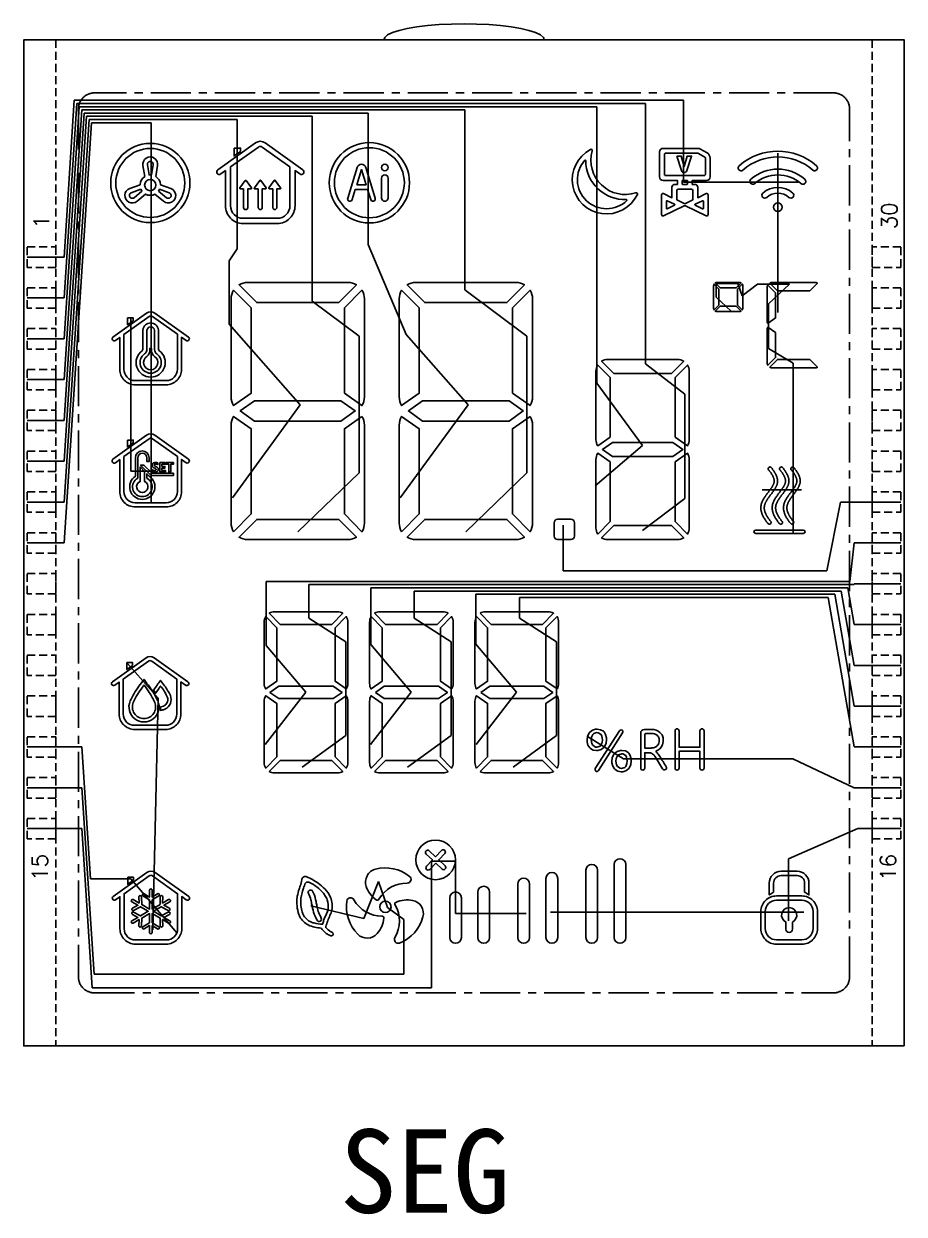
# Model space of a CAD drawing. Header units: millimetres. Extents: x 971 to 1590, y 274 to 419.
# Drawn here: x 1445 to 1499.8, y 300.6 to 374.7 of the extents above; entities that cross this region are included whole.
import ezdxf
from ezdxf.enums import TextEntityAlignment as Align

# ---------------------------------------------------------------- set-up
doc = ezdxf.new("R2010")
doc.units = ezdxf.units.MM
doc.header["$LTSCALE"] = 2
for name, pattern in [('CENTER', [2, 1.25, -0.25, 0.25, -0.25]), ('DASHED2', [0.375, 0.25, -0.125]), ('HIDDEN', [0.375, 0.25, -0.125])]:
    doc.linetypes.add(name, pattern=pattern)
doc.layers.add('dwg', color=7, linetype='Continuous')
doc.layers.add('seg', color=3, linetype='Continuous')
doc.styles.add('ROMANS', font='romans.shx')

# ---------------------------------------------------------------- blocks, each defined once
blk = doc.blocks.new('SPC')
at = {"layer": 'dwg'}
for points in [[(15.023, 56.191, 0.320007), (14.417, 56.191), (12.071, 54.518, 1), (12.257, 54.258), (12.549, 54.466), (12.549, 52.276, 0.414214), (13.648, 51.177), (15.785, 51.177, 0.414214), (16.884, 52.276), (16.884, 54.471), (17.183, 54.258, 1), (17.369, 54.518)], [(14.836, 55.931, 0.320007), (14.604, 55.931), (12.869, 54.694), (12.869, 52.274, 0.414214), (13.645, 51.497), (15.787, 51.497, 0.414214), (16.564, 52.274), (16.564, 54.699)], [(35.377, 55.692, 0.66148), (35.265, 55.782, 1.37923), (38.189, 52.978, 0.66148), (38.095, 53.086, -0.601431)], [(42.721, 54.081, -0.414214), (42.493, 53.853), (41.612, 53.853), (41.612, 53.605), (41.786, 53.605, -0.414214), (41.948, 53.443), (41.948, 52.781), (42.481, 53.035, -0.551425), (42.597, 52.962), (42.597, 51.725, -0.551425), (42.481, 51.652), (41.18, 52.272, 0.22622), (41.112, 52.272), (39.811, 51.652, -0.551425), (39.695, 51.725), (39.695, 52.962, -0.551425), (39.811, 53.035), (40.344, 52.781), (40.344, 53.443, -0.414214), (40.506, 53.605), (40.68, 53.605), (40.68, 53.853), (39.799, 53.853, -0.414214), (39.571, 54.081), (39.571, 55.621, -0.414214), (39.799, 55.849), (42.004, 55.849, -0.131652), (42.085, 55.827), (42.531, 55.57, -0.267949), (42.721, 55.242)], [(44.764, 54.502, -0.37367), (49.105, 54.502, 1), (49.339, 54.772, 0.37367), (44.529, 54.772, 1)], [(7.235, 53.59), (6.59, 53.351, 1.184739), (7.046, 52.561), (7.576, 53.001, 0.246194), (8.166, 53.001), (8.696, 52.561, 1.184739), (9.152, 53.351), (8.507, 53.59, 0.246194), (8.211, 54.101), (8.327, 54.78, 1.184739), (7.415, 54.78), (7.531, 54.101, 0.246194)], [(7.938, 54.197, 0.053113), (7.803, 54.197), (7.696, 54.828, -1.184739), (8.046, 54.828)], [(21.591, 52.663, 1), (21.874, 52.749), (21.285, 54.669, 0.739234), (20.75, 54.669), (20.161, 52.749, 1), (20.443, 52.663), (20.635, 53.287), (21.4, 53.287)], [(37.537, 52.609, 0.684716), (37.515, 52.66, -0.422969), (34.976, 55.095, 0.684716), (34.924, 55.115, 0.969973)], [(42.382, 55.311), (41.986, 55.539, 0.131652), (41.946, 55.55), (39.95, 55.55, 0.414214), (39.87, 55.47), (39.87, 54.232, 0.414214), (39.95, 54.152), (42.342, 54.152, 0.414214), (42.422, 54.232), (42.422, 55.242, 0.267949)], [(40.641, 55.369), (40.937, 54.468, 0.72864), (41.28, 54.471), (41.562, 55.369), (41.3, 55.369), (41.099, 54.711), (40.914, 55.369)], [(22.27, 52.761, 1), (22.679, 52.761), (22.679, 53.999, 1), (22.27, 53.999)], [(45.494, 53.662, -0.37367), (48.375, 53.662, 1), (48.609, 53.932, 0.37367), (45.26, 53.932, 1)], [(13.685, 53.329), (13.685, 52.166, 1), (13.94, 52.166), (13.94, 53.329), (14.144, 53.329, 0.614437), (14.176, 53.392), (13.844, 53.844, 0.506535), (13.78, 53.844), (13.449, 53.392, 0.614437), (13.481, 53.329)], [(14.589, 53.334), (14.589, 52.171, 1), (14.843, 52.171), (14.843, 53.334), (15.047, 53.334, 0.614437), (15.079, 53.397), (14.748, 53.849, 0.506535), (14.684, 53.849), (14.352, 53.397, 0.614437), (14.384, 53.334)], [(15.495, 53.334), (15.495, 52.171, 1), (15.75, 52.171), (15.75, 53.334), (15.954, 53.334, 0.614437), (15.986, 53.397), (15.655, 53.849, 0.506535), (15.59, 53.849), (15.259, 53.397, 0.614437), (15.291, 53.334)], [(40.979, 53.823), (40.979, 53.635, 0.414214), (41.009, 53.605), (41.283, 53.605, 0.414214), (41.313, 53.635), (41.313, 53.823, 0.414214), (41.283, 53.853), (41.009, 53.853, 0.414214)], [(47.628, 52.802, 1), (47.862, 53.072, 0.37367), (46.006, 53.072, 1), (46.241, 52.802, -0.37367)], [(7.289, 53.306), (6.689, 53.084, 1.184739), (6.864, 52.781), (7.357, 53.189, -0.053113)], [(8.385, 53.189, 0.053113), (8.452, 53.306), (9.053, 53.084, -1.184739), (8.878, 52.781)], [(40.037, 52.595, 0.551639), (39.994, 52.568), (39.994, 52.118, 0.551425), (40.037, 52.091), (40.509, 52.316, 0.630799), (40.509, 52.37)], [(41.648, 53.226, 0.414214), (41.569, 53.305), (40.723, 53.305, 0.414214), (40.644, 53.226), (40.644, 52.688, 0.289137), (40.689, 52.616), (41.112, 52.415, 0.22622), (41.18, 52.415), (41.603, 52.616, 0.289137), (41.648, 52.688)], [(42.255, 52.595, -0.551943), (42.298, 52.568), (42.298, 52.118, -0.551425), (42.255, 52.091), (41.784, 52.315, -0.630473), (41.784, 52.369)], [(20.175, 47.509), (13.932, 47.509, 0.136063), (13.403, 47.362), (14.5, 46.258), (19.607, 46.258), (20.704, 47.362, 0.136063)], [(30.636, 47.509), (24.393, 47.509, 0.136063), (23.864, 47.362), (24.961, 46.258), (30.068, 46.258), (31.165, 47.362, 0.136063)], [(43.347, 47.172), (43.043, 47.477, -0.136063), (43.159, 47.509), (44.529, 47.509, -0.136063), (44.645, 47.476), (44.342, 47.172)], [(46.618, 47.508, 0.136063), (46.437, 47.457), (46.913, 46.978), (48.924, 46.978), (49.4, 47.457, 0.136063), (49.218, 47.508)], [(12.905, 40.381, 0.139094), (13.058, 39.842), (14.155, 40.614), (14.155, 45.917), (13.058, 47.021, 0.139094), (12.905, 46.481)], [(19.952, 40.614), (21.049, 39.842, 0.139094), (21.202, 40.381), (21.202, 46.481, 0.139094), (21.049, 47.021), (19.952, 45.917)], [(23.366, 40.381, 0.139094), (23.519, 39.842), (24.616, 40.614), (24.616, 45.917), (23.519, 47.021, 0.139094), (23.366, 46.481)], [(30.413, 40.614), (31.51, 39.842, 0.139094), (31.663, 40.381), (31.663, 46.481, 0.139094), (31.51, 47.021), (30.413, 45.917)], [(42.934, 45.914, 0.139094), (42.968, 45.796), (43.271, 46.101), (43.271, 47.097), (42.968, 47.402, 0.139094), (42.934, 47.284)], [(44.417, 46.101), (44.721, 45.796, 0.139094), (44.754, 45.914), (44.754, 47.284, 0.139094), (44.721, 47.402), (44.417, 47.097)], [(46.318, 47.34, 0.139094), (46.265, 47.155), (46.265, 45.146, 0.139094), (46.318, 44.96), (46.795, 45.296), (46.795, 46.86)], [(43.347, 46.026), (43.043, 45.721, 0.136063), (43.159, 45.689), (44.529, 45.69, 0.136063), (44.645, 45.722), (44.342, 46.026)], [(8.156, 45.6, 0.320007), (7.645, 45.6), (5.55, 44.106, 1), (5.7, 43.896), (5.974, 44.091), (5.974, 42.101, 0.414214), (6.934, 41.141), (8.861, 41.141, 0.414214), (9.821, 42.101), (9.821, 44.096), (10.101, 43.896, 1), (10.251, 44.106)], [(7.796, 45.39), (6.232, 44.275), (6.232, 42.099, 0.414214), (6.932, 41.399), (8.862, 41.399, 0.414214), (9.562, 42.099), (9.562, 44.28), (8.005, 45.39, 0.320007)], [(8.379, 44.547, 0.920896), (7.415, 44.547), (7.415, 43.347, -0.178159), (7.365, 43.255, 3.083722), (8.43, 43.255, -0.178159), (8.379, 43.347)], [(8.131, 44.535, 0.888352), (7.664, 44.535), (7.664, 43.332, -0.202499), (7.517, 43.059, 3.143835), (8.278, 43.059, -0.202499), (8.131, 43.332)], [(46.795, 44.396), (46.318, 44.731, 0.139094), (46.265, 44.546), (46.265, 42.537, 0.139094), (46.318, 42.352), (46.795, 42.831)], [(7.953, 43.406), (7.954, 43.231, 0.204472), (8.127, 42.905, -3.624789), (7.668, 42.905, 0.204472), (7.841, 43.231), (7.842, 43.406)], [(36.49, 41.594), (36.49, 37.882), (35.722, 37.342, -0.139094), (35.615, 37.719), (35.615, 41.989, -0.139094), (35.722, 42.367)], [(36.334, 42.708, 0.136063), (35.964, 42.606), (36.731, 41.833), (40.306, 41.833), (41.074, 42.606, 0.136063), (40.704, 42.708)], [(41.423, 41.989, 0.139094), (41.316, 42.367), (40.548, 41.594), (40.548, 37.882), (41.316, 37.342, 0.139094), (41.423, 37.719)], [(46.618, 42.184, -0.136063), (46.437, 42.234), (46.913, 42.713), (48.924, 42.713), (49.4, 42.234, -0.136063), (49.218, 42.184)], [(13.058, 31.996), (14.155, 33.1), (14.155, 38.403), (13.058, 39.174, 0.139094), (12.905, 38.635), (12.905, 32.535, 0.139094)], [(21.049, 39.174), (19.952, 38.403), (19.952, 33.1), (21.049, 31.996, 0.139094), (21.202, 32.535), (21.202, 38.635, 0.139094)], [(23.519, 31.996), (24.616, 33.1), (24.616, 38.403), (23.519, 39.174, 0.139094), (23.366, 38.635), (23.366, 32.535, 0.139094)], [(31.51, 39.174), (30.413, 38.403), (30.413, 33.1), (31.51, 31.996, 0.139094), (31.663, 32.535), (31.663, 38.635, 0.139094)], [(8.157, 37.995, 0.320007), (7.646, 37.995), (5.551, 36.501, 1), (5.701, 36.291), (5.975, 36.486), (5.975, 34.496, 0.414214), (6.935, 33.536), (8.862, 33.536, 0.414214), (9.822, 34.496), (9.822, 36.491), (10.102, 36.291, 1), (10.252, 36.501)], [(7.797, 37.785), (6.233, 36.67), (6.233, 34.494, 0.414214), (6.933, 33.794), (8.864, 33.794, 0.414214), (9.564, 34.494), (9.564, 36.675), (8.006, 37.785, 0.320007)], [(7.091, 35.33, 4.041745), (7.66, 35.33), (7.66, 35.602), (7.803, 35.462), (7.803, 35.449, -3.380622), (6.948, 35.449), (6.948, 36.592, -1), (7.803, 36.592), (7.803, 36.364), (7.66, 36.364), (7.66, 36.592, 1), (7.091, 36.592)], [(35.722, 31.849), (36.49, 32.622), (36.49, 36.334), (35.722, 36.874, 0.139094), (35.615, 36.497), (35.615, 32.227, 0.139094)], [(41.423, 36.497), (41.423, 32.227, -0.139094), (41.316, 31.849), (40.548, 32.622), (40.548, 36.334), (41.316, 36.874, -0.139094)], [(7.233, 36.023), (7.233, 35.116, 4.791288), (7.518, 35.116), (7.518, 35.743)], [(46.917, 35.118), (46.915, 35.088), (46.911, 35.057), (46.906, 35.027), (46.899, 34.997), (46.892, 34.967), (46.883, 34.937), (46.873, 34.908), (46.862, 34.88), (46.85, 34.851), (46.837, 34.823), (46.824, 34.796), (46.81, 34.768), (46.795, 34.741), (46.78, 34.714), (46.764, 34.688), (46.748, 34.662), (46.732, 34.636), (46.715, 34.61), (46.698, 34.584), (46.681, 34.559), (46.663, 34.534), (46.646, 34.508), (46.628, 34.483), (46.609, 34.459), (46.591, 34.434), (46.573, 34.409), (46.555, 34.384), (46.536, 34.36), (46.518, 34.335), (46.499, 34.311), (46.48, 34.286), (46.462, 34.262), (46.444, 34.237), (46.425, 34.212), (46.407, 34.188), (46.389, 34.163), (46.371, 34.138), (46.353, 34.113), (46.335, 34.088), (46.318, 34.062), (46.3, 34.037), (46.284, 34.011), (46.267, 33.985), (46.251, 33.959), (46.235, 33.933), (46.219, 33.906), (46.205, 33.879), (46.19, 33.852), (46.176, 33.825), (46.163, 33.797), (46.151, 33.768), (46.14, 33.74), (46.129, 33.711), (46.12, 33.682), (46.111, 33.652), (46.104, 33.622), (46.098, 33.592), (46.094, 33.562), (46.091, 33.531), (46.089, 33.5), (46.089, 33.47), (46.09, 33.439), (46.093, 33.408), (46.096, 33.378), (46.101, 33.347), (46.107, 33.317), (46.115, 33.287), (46.123, 33.258), (46.132, 33.228), (46.142, 33.199), (46.153, 33.17), (46.165, 33.142), (46.177, 33.114), (46.19, 33.086), (46.204, 33.059), (46.218, 33.031), (46.233, 33.004), (46.249, 32.978), (46.264, 32.951), (46.281, 32.925), (46.297, 32.899), (46.314, 32.874), (46.332, 32.848), (46.35, 32.823), (46.368, 32.798), (46.386, 32.774), (46.404, 32.749), (46.423, 32.725), (46.442, 32.7), (46.461, 32.676), (46.481, 32.653), (46.49, 32.641, -1), (46.326, 32.505), (46.316, 32.517), (46.295, 32.543), (46.275, 32.568), (46.255, 32.594), (46.235, 32.62), (46.215, 32.646), (46.195, 32.673), (46.176, 32.699), (46.157, 32.727), (46.138, 32.754), (46.119, 32.783), (46.101, 32.811), (46.083, 32.84), (46.065, 32.87), (46.048, 32.9), (46.031, 32.93), (46.014, 32.961), (45.998, 32.993), (45.983, 33.025), (45.969, 33.058), (45.955, 33.092), (45.942, 33.126), (45.93, 33.161), (45.918, 33.197), (45.908, 33.234), (45.899, 33.271), (45.891, 33.309), (45.885, 33.347), (45.88, 33.387), (45.877, 33.426), (45.876, 33.466), (45.876, 33.507), (45.878, 33.547), (45.882, 33.587), (45.888, 33.628), (45.895, 33.667), (45.905, 33.706), (45.915, 33.744), (45.927, 33.781), (45.94, 33.816), (45.954, 33.851), (45.969, 33.885), (45.984, 33.917), (46, 33.949), (46.017, 33.981), (46.034, 34.011), (46.051, 34.041), (46.069, 34.07), (46.087, 34.099), (46.105, 34.127), (46.123, 34.155), (46.141, 34.183), (46.16, 34.209), (46.179, 34.236), (46.197, 34.262), (46.216, 34.288), (46.235, 34.314), (46.254, 34.339), (46.273, 34.365), (46.291, 34.39), (46.31, 34.415), (46.329, 34.439), (46.347, 34.464), (46.366, 34.488), (46.384, 34.512), (46.402, 34.536), (46.42, 34.561), (46.437, 34.585), (46.455, 34.608), (46.472, 34.632), (46.489, 34.656), (46.505, 34.68), (46.521, 34.703), (46.537, 34.727), (46.552, 34.751), (46.567, 34.774), (46.582, 34.798), (46.595, 34.821), (46.609, 34.844), (46.621, 34.867), (46.633, 34.891), (46.644, 34.914), (46.654, 34.936), (46.664, 34.959), (46.672, 34.981), (46.68, 35.003), (46.686, 35.025), (46.692, 35.046), (46.696, 35.067), (46.7, 35.087), (46.702, 35.108), (46.704, 35.129), (46.704, 35.15), (46.704, 35.171), (46.703, 35.193), (46.7, 35.215), (46.697, 35.237), (46.693, 35.259), (46.688, 35.282), (46.682, 35.304), (46.675, 35.327), (46.668, 35.35), (46.659, 35.373), (46.65, 35.396), (46.64, 35.42), (46.629, 35.443), (46.618, 35.466), (46.606, 35.489), (46.593, 35.513), (46.58, 35.536), (46.566, 35.559), (46.552, 35.583), (46.537, 35.606), (46.522, 35.629), (46.507, 35.652), (46.491, 35.675), (46.474, 35.698), (46.458, 35.721), (46.44, 35.744), (46.423, 35.767), (46.405, 35.789), (46.387, 35.812), (46.369, 35.835), (46.357, 35.85, -1), (46.522, 35.985), (46.535, 35.969), (46.554, 35.945), (46.573, 35.921), (46.592, 35.897), (46.611, 35.872), (46.629, 35.848), (46.647, 35.823), (46.665, 35.798), (46.683, 35.773), (46.7, 35.747), (46.717, 35.721), (46.733, 35.695), (46.749, 35.669), (46.765, 35.643), (46.78, 35.616), (46.795, 35.589), (46.809, 35.562), (46.822, 35.534), (46.835, 35.506), (46.847, 35.478), (46.858, 35.449), (46.869, 35.42), (46.879, 35.391), (46.887, 35.362), (46.895, 35.332), (46.902, 35.302), (46.908, 35.272), (46.912, 35.241), (46.915, 35.21), (46.917, 35.18), (46.918, 35.149)], [(47.39, 35.773), (47.372, 35.798), (47.354, 35.823), (47.336, 35.848), (47.318, 35.872), (47.299, 35.897), (47.28, 35.921), (47.261, 35.945), (47.242, 35.969), (47.229, 35.985, 1), (47.064, 35.85), (47.076, 35.835), (47.095, 35.812), (47.113, 35.789), (47.13, 35.767), (47.148, 35.744), (47.165, 35.721), (47.181, 35.698), (47.198, 35.675), (47.214, 35.652), (47.229, 35.629), (47.245, 35.606), (47.259, 35.583), (47.274, 35.559), (47.287, 35.536), (47.301, 35.513), (47.313, 35.489), (47.325, 35.466), (47.337, 35.443), (47.347, 35.42), (47.357, 35.396), (47.366, 35.373), (47.375, 35.35), (47.382, 35.327), (47.389, 35.304), (47.395, 35.282), (47.4, 35.259), (47.404, 35.237), (47.407, 35.215), (47.41, 35.193), (47.411, 35.171), (47.411, 35.15), (47.411, 35.129), (47.409, 35.108), (47.407, 35.087), (47.403, 35.067), (47.399, 35.046), (47.393, 35.025), (47.387, 35.003), (47.379, 34.981), (47.371, 34.959), (47.361, 34.936), (47.351, 34.914), (47.34, 34.891), (47.328, 34.867), (47.316, 34.844), (47.303, 34.821), (47.289, 34.798), (47.274, 34.774), (47.26, 34.751), (47.244, 34.727), (47.229, 34.703), (47.212, 34.68), (47.196, 34.656), (47.179, 34.632), (47.162, 34.608), (47.145, 34.585), (47.127, 34.561), (47.109, 34.536), (47.091, 34.512), (47.073, 34.488), (47.054, 34.464), (47.036, 34.439), (47.017, 34.415), (46.999, 34.39), (46.98, 34.365), (46.961, 34.339), (46.942, 34.314), (46.923, 34.288), (46.905, 34.262), (46.886, 34.236), (46.867, 34.209), (46.849, 34.183), (46.83, 34.155), (46.812, 34.127), (46.794, 34.099), (46.776, 34.07), (46.758, 34.041), (46.741, 34.011), (46.724, 33.981), (46.708, 33.949), (46.692, 33.917), (46.676, 33.885), (46.662, 33.851), (46.648, 33.816), (46.635, 33.781), (46.623, 33.744), (46.612, 33.706), (46.603, 33.667), (46.595, 33.628), (46.589, 33.587), (46.585, 33.547), (46.583, 33.507), (46.583, 33.466), (46.584, 33.426), (46.588, 33.387), (46.592, 33.347), (46.599, 33.309), (46.606, 33.271), (46.615, 33.234), (46.625, 33.197), (46.637, 33.161), (46.649, 33.126), (46.662, 33.092), (46.676, 33.058), (46.69, 33.025), (46.706, 32.993), (46.722, 32.961), (46.738, 32.93), (46.755, 32.9), (46.772, 32.87), (46.79, 32.84), (46.808, 32.811), (46.826, 32.783), (46.845, 32.754), (46.864, 32.727), (46.883, 32.699), (46.902, 32.673), (46.922, 32.646), (46.942, 32.62), (46.962, 32.594), (46.982, 32.568), (47.002, 32.543), (47.023, 32.517), (47.033, 32.505, 1), (47.197, 32.641), (47.188, 32.653), (47.169, 32.676), (47.149, 32.7), (47.13, 32.725), (47.112, 32.749), (47.093, 32.774), (47.075, 32.798), (47.057, 32.823), (47.039, 32.848), (47.022, 32.874), (47.005, 32.899), (46.988, 32.925), (46.972, 32.951), (46.956, 32.978), (46.94, 33.004), (46.926, 33.031), (46.911, 33.059), (46.898, 33.086), (46.884, 33.114), (46.872, 33.142), (46.86, 33.17), (46.849, 33.199), (46.839, 33.228), (46.83, 33.258), (46.822, 33.287), (46.815, 33.317), (46.809, 33.347), (46.804, 33.378), (46.8, 33.408), (46.797, 33.439), (46.796, 33.47), (46.796, 33.5), (46.798, 33.531), (46.801, 33.562), (46.805, 33.592), (46.811, 33.622), (46.818, 33.652), (46.827, 33.682), (46.836, 33.711), (46.847, 33.74), (46.858, 33.768), (46.871, 33.797), (46.884, 33.825), (46.897, 33.852), (46.912, 33.879), (46.927, 33.906), (46.942, 33.933), (46.958, 33.959), (46.974, 33.985), (46.991, 34.011), (47.008, 34.037), (47.025, 34.062), (47.042, 34.088), (47.06, 34.113), (47.078, 34.138), (47.096, 34.163), (47.114, 34.188), (47.132, 34.212), (47.151, 34.237), (47.169, 34.262), (47.188, 34.286), (47.206, 34.311), (47.225, 34.335), (47.243, 34.36), (47.262, 34.384), (47.28, 34.409), (47.298, 34.434), (47.317, 34.459), (47.335, 34.483), (47.353, 34.508), (47.371, 34.534), (47.388, 34.559), (47.405, 34.584), (47.422, 34.61), (47.439, 34.636), (47.456, 34.662), (47.472, 34.688), (47.487, 34.714), (47.502, 34.741), (47.517, 34.768), (47.531, 34.796), (47.544, 34.823), (47.557, 34.851), (47.569, 34.88), (47.58, 34.908), (47.59, 34.937), (47.599, 34.967), (47.607, 34.997), (47.613, 35.027), (47.618, 35.057), (47.622, 35.088), (47.624, 35.118), (47.625, 35.149), (47.624, 35.18), (47.622, 35.21), (47.619, 35.241), (47.615, 35.272), (47.609, 35.302), (47.602, 35.332), (47.595, 35.362), (47.586, 35.391), (47.576, 35.42), (47.566, 35.449), (47.554, 35.478), (47.542, 35.506), (47.529, 35.534), (47.516, 35.562), (47.502, 35.589), (47.487, 35.616), (47.472, 35.643), (47.456, 35.669), (47.44, 35.695), (47.424, 35.721), (47.407, 35.747)], [(47.833, 35.767), (47.816, 35.79), (47.798, 35.812), (47.78, 35.835), (47.767, 35.85, -1), (47.932, 35.985), (47.945, 35.969), (47.964, 35.945), (47.983, 35.921), (48.002, 35.897), (48.021, 35.873), (48.039, 35.848), (48.058, 35.823), (48.075, 35.798), (48.093, 35.773), (48.11, 35.747), (48.127, 35.722), (48.144, 35.696), (48.16, 35.669), (48.175, 35.643), (48.19, 35.616), (48.205, 35.589), (48.219, 35.562), (48.233, 35.534), (48.245, 35.506), (48.257, 35.478), (48.269, 35.449), (48.279, 35.42), (48.289, 35.391), (48.298, 35.362), (48.306, 35.332), (48.312, 35.302), (48.318, 35.272), (48.322, 35.241), (48.326, 35.211), (48.327, 35.18), (48.328, 35.149), (48.327, 35.118), (48.325, 35.088), (48.321, 35.057), (48.316, 35.027), (48.31, 34.997), (48.302, 34.967), (48.293, 34.938), (48.283, 34.909), (48.272, 34.88), (48.26, 34.851), (48.248, 34.823), (48.234, 34.796), (48.22, 34.768), (48.206, 34.741), (48.19, 34.714), (48.175, 34.688), (48.159, 34.662), (48.142, 34.636), (48.126, 34.61), (48.109, 34.584), (48.091, 34.559), (48.074, 34.534), (48.056, 34.509), (48.038, 34.484), (48.02, 34.459), (48.002, 34.434), (47.983, 34.409), (47.965, 34.385), (47.946, 34.36), (47.928, 34.335), (47.909, 34.311), (47.891, 34.286), (47.872, 34.262), (47.854, 34.237), (47.836, 34.212), (47.817, 34.188), (47.799, 34.163), (47.781, 34.138), (47.763, 34.113), (47.746, 34.088), (47.728, 34.062), (47.711, 34.037), (47.694, 34.011), (47.677, 33.985), (47.661, 33.959), (47.645, 33.933), (47.63, 33.906), (47.615, 33.879), (47.601, 33.852), (47.587, 33.825), (47.574, 33.797), (47.561, 33.769), (47.55, 33.74), (47.539, 33.711), (47.53, 33.682), (47.522, 33.652), (47.514, 33.622), (47.509, 33.592), (47.504, 33.562), (47.501, 33.531), (47.5, 33.5), (47.499, 33.47), (47.501, 33.439), (47.503, 33.408), (47.507, 33.378), (47.512, 33.347), (47.518, 33.317), (47.525, 33.287), (47.533, 33.258), (47.542, 33.228), (47.553, 33.199), (47.563, 33.171), (47.575, 33.142), (47.588, 33.114), (47.601, 33.086), (47.614, 33.059), (47.629, 33.031), (47.644, 33.005), (47.659, 32.978), (47.675, 32.952), (47.691, 32.925), (47.708, 32.9), (47.725, 32.874), (47.742, 32.849), (47.76, 32.823), (47.778, 32.798), (47.796, 32.774), (47.815, 32.749), (47.834, 32.725), (47.852, 32.701), (47.872, 32.677), (47.891, 32.653), (47.901, 32.641, -1), (47.736, 32.505), (47.726, 32.518), (47.706, 32.543), (47.685, 32.568), (47.665, 32.594), (47.645, 32.62), (47.625, 32.646), (47.606, 32.673), (47.586, 32.7), (47.567, 32.727), (47.548, 32.755), (47.529, 32.783), (47.511, 32.811), (47.493, 32.84), (47.475, 32.87), (47.458, 32.9), (47.441, 32.93), (47.425, 32.961), (47.409, 32.993), (47.394, 33.025), (47.379, 33.058), (47.365, 33.092), (47.352, 33.126), (47.34, 33.162), (47.329, 33.197), (47.319, 33.234), (47.31, 33.271), (47.302, 33.309), (47.296, 33.348), (47.291, 33.387), (47.288, 33.426), (47.286, 33.466), (47.286, 33.507), (47.288, 33.547), (47.292, 33.588), (47.298, 33.628), (47.306, 33.667), (47.315, 33.706), (47.326, 33.744), (47.338, 33.781), (47.351, 33.816), (47.365, 33.851), (47.379, 33.885), (47.395, 33.918), (47.411, 33.95), (47.427, 33.981), (47.444, 34.011), (47.461, 34.041), (47.479, 34.071), (47.497, 34.099), (47.515, 34.128), (47.533, 34.155), (47.552, 34.183), (47.57, 34.21), (47.589, 34.236), (47.608, 34.262), (47.627, 34.288), (47.645, 34.314), (47.664, 34.34), (47.683, 34.365), (47.702, 34.39), (47.721, 34.415), (47.739, 34.439), (47.758, 34.464), (47.776, 34.488), (47.794, 34.512), (47.812, 34.537), (47.83, 34.561), (47.848, 34.585), (47.865, 34.609), (47.882, 34.632), (47.899, 34.656), (47.916, 34.68), (47.932, 34.704), (47.947, 34.727), (47.963, 34.751), (47.978, 34.774), (47.992, 34.798), (48.006, 34.821), (48.019, 34.844), (48.031, 34.868), (48.043, 34.891), (48.054, 34.914), (48.065, 34.936), (48.074, 34.959), (48.083, 34.981), (48.09, 35.003), (48.097, 35.025), (48.102, 35.046), (48.107, 35.067), (48.11, 35.087), (48.113, 35.108), (48.114, 35.129), (48.115, 35.15), (48.114, 35.172), (48.113, 35.193), (48.111, 35.215), (48.107, 35.237), (48.103, 35.259), (48.098, 35.282), (48.092, 35.304), (48.086, 35.327), (48.078, 35.35), (48.07, 35.373), (48.06, 35.396), (48.05, 35.42), (48.04, 35.443), (48.028, 35.466), (48.016, 35.49), (48.004, 35.513), (47.991, 35.536), (47.977, 35.56), (47.963, 35.583), (47.948, 35.606), (47.933, 35.629), (47.917, 35.652), (47.901, 35.675), (47.885, 35.698), (47.868, 35.721), (47.851, 35.744)], [(20.175, 31.508), (13.932, 31.508, -0.136063), (13.403, 31.654), (14.5, 32.758), (19.607, 32.758), (20.704, 31.654, -0.136063)], [(30.636, 31.508), (24.393, 31.508, -0.136063), (23.864, 31.654), (24.961, 32.758), (30.068, 32.758), (31.165, 31.654, -0.136063)], [(33.008, 31.725, 0.414214), (33.226, 31.508), (34.052, 31.508, 0.414214), (34.27, 31.725), (34.27, 32.552, 0.414214), (34.052, 32.77), (33.226, 32.77, 0.414214), (33.008, 32.552)], [(36.334, 31.508, -0.136063), (35.964, 31.61), (36.731, 32.383), (40.306, 32.383), (41.074, 31.61, -0.136063), (40.704, 31.508)], [(48.52, 31.886, 1), (48.52, 32.099), (45.556, 32.099, 1), (45.556, 31.886)], [(14.964, 22.547), (14.964, 26.372, -0.139094), (15.06, 26.71), (15.748, 26.018), (15.748, 22.693), (15.06, 22.209, -0.139094)], [(19.522, 27.016), (15.608, 27.016, 0.136063), (15.276, 26.924), (15.964, 26.232), (19.166, 26.232), (19.854, 26.924, 0.136063)], [(20.166, 22.547), (20.166, 26.372, 0.139094), (20.07, 26.71), (19.382, 26.018), (19.382, 22.693), (20.07, 22.209, 0.139094)], [(21.522, 22.547), (21.522, 26.372, -0.139094), (21.618, 26.71), (22.306, 26.018), (22.306, 22.693), (21.618, 22.209, -0.139094)], [(21.835, 26.924), (22.522, 26.232), (25.724, 26.232), (26.412, 26.924, 0.136063), (26.08, 27.016), (22.166, 27.016, 0.136063)], [(26.724, 22.547), (26.724, 26.372, 0.139094), (26.629, 26.71), (25.94, 26.018), (25.94, 22.693), (26.629, 22.209, 0.139094)], [(28.084, 22.547), (28.084, 26.372, -0.139094), (28.18, 26.71), (28.868, 26.018), (28.868, 22.693), (28.18, 22.209, -0.139094)], [(28.397, 26.924), (29.084, 26.232), (32.286, 26.232), (32.974, 26.924, 0.136063), (32.642, 27.016), (28.728, 27.016, 0.136063)], [(33.286, 22.547), (33.286, 26.372, 0.139094), (33.19, 26.71), (32.502, 26.018), (32.502, 22.693), (33.19, 22.209, 0.139094)], [(8.117, 24.15, 0.320007), (7.606, 24.15), (5.511, 22.657, 1), (5.661, 22.446), (5.935, 22.642), (5.935, 20.652, 0.414214), (6.895, 19.692), (8.821, 19.692, 0.414214), (9.781, 20.652), (9.781, 22.647), (10.062, 22.446, 1), (10.212, 22.657)], [(7.757, 23.941), (6.193, 22.826), (6.193, 20.65, 0.414214), (6.893, 19.95), (8.823, 19.95, 0.414214), (9.523, 20.65), (9.523, 22.831), (7.966, 23.941, 0.320007)], [(6.618, 21.465, 1.508902), (8.345, 21.465, 0.042073), (7.845, 22.316, 0.007312), (7.482, 22.804, 0.004993), (7.166, 22.383, 0.045404)], [(7.381, 22.317, 0.047839), (6.812, 21.378, 0.249322), (6.877, 20.699, 0.251038), (7.482, 20.374, 0.251038), (8.086, 20.699, 0.24932), (8.152, 21.378, 0.031176), (7.813, 21.984, 0.017928), (7.482, 22.452, 0.002647)], [(9.121, 21.806, -0.408759), (8.784, 20.951, -0.060024), (8.588, 20.893, -0.015375), (8.495, 20.879, 0.05176), (8.519, 21.095, 0.066573), (8.698, 21.143, 0.141626), (8.889, 21.304, 0.248808), (8.93, 21.72, 0.049065), (8.517, 22.395, 0.009598), (8.405, 22.24), (8.395, 22.225), (8.203, 21.944, 0.009472), (8.083, 22.141, -0.017488), (8.517, 22.744, -0.005991), (8.761, 22.416, -0.043091)], [(14.964, 21.452), (14.964, 17.628, 0.139094), (15.06, 17.29), (15.748, 17.982), (15.748, 21.307), (15.06, 21.791, 0.139094)], [(20.166, 21.452), (20.166, 17.628, -0.139094), (20.07, 17.29), (19.382, 17.982), (19.382, 21.307), (20.07, 21.791, -0.139094)], [(21.522, 21.452), (21.522, 17.628, 0.139094), (21.618, 17.29), (22.306, 17.982), (22.306, 21.307), (21.618, 21.791, 0.139094)], [(26.724, 21.452), (26.724, 17.628, -0.139094), (26.629, 17.29), (25.94, 17.982), (25.94, 21.307), (26.629, 21.791, -0.139094)], [(28.084, 21.452), (28.084, 17.628, 0.139094), (28.18, 17.29), (28.868, 17.982), (28.868, 21.307), (28.18, 21.791, 0.139094)], [(33.286, 21.452), (33.286, 17.628, -0.139094), (33.19, 17.29), (32.502, 17.982), (32.502, 21.307), (33.19, 21.791, -0.139094)], [(35.573, 17.26, 1), (35.77, 17.134), (37.274, 19.489, 1), (37.076, 19.615)], [(39.335, 18.334, -0.066458), (39.514, 18.125, -0.00191), (39.595, 18.008, 0.005682), (39.985, 17.372, -1), (39.758, 17.237), (39.377, 17.873, 0.032995), (39.245, 18.066, 0.017246), (39.21, 18.107, 0.18733), (38.943, 18.241, 0.015422), (38.889, 18.245), (38.647, 18.245), (38.647, 17.286, -1), (38.397, 17.286), (38.397, 19.473, -0.414214), (38.615, 19.692), (39.052, 19.692, -0.030536), (39.225, 19.681, -0.204243), (39.691, 19.405, -0.106049), (39.788, 19.179, -0.141384), (39.749, 18.729, -0.226669)], [(39.257, 19.418, 0.060864), (39.094, 19.439), (39.046, 19.441), (38.712, 19.441, 0.414214), (38.647, 19.376), (38.647, 18.536), (39.041, 18.536), (39.09, 18.54), (39.114, 18.543, 0.057528), (39.257, 18.572, 0.10908), (39.413, 18.666, 0.114485), (39.521, 18.836, 0.083359), (39.552, 19.015, 0.127561), (39.507, 19.226, 0.090419), (39.422, 19.329, 0.107795)], [(40.789, 19.606, 1), (40.538, 19.606), (40.538, 17.286, 1), (40.789, 17.286), (40.789, 18.337), (42.088, 18.337), (42.088, 17.286, 1), (42.339, 17.286), (42.339, 19.606, 1), (42.088, 19.606), (42.088, 18.588), (40.789, 18.588)], [(19.522, 16.984), (15.608, 16.984, -0.136063), (15.276, 17.076), (15.964, 17.768), (19.166, 17.768), (19.854, 17.076, -0.136063)], [(21.835, 17.076), (22.522, 17.768), (25.724, 17.768), (26.412, 17.076, -0.136063), (26.08, 16.984), (22.166, 16.984, -0.136063)], [(28.397, 17.076), (29.084, 17.768), (32.286, 17.768), (32.974, 17.076, -0.136063), (32.642, 16.984), (28.728, 16.984, -0.136063)], [(25.639, 11.377), (25.267, 10.984, -1), (25.064, 11.176), (25.435, 11.569), (25.043, 11.939, -1), (25.236, 12.143), (25.627, 11.773), (25.997, 12.165, -1), (26.201, 11.973), (25.831, 11.581), (26.225, 11.209, -1), (26.032, 11.005)], [(34.988, 10.93), (34.988, 6.752, 1), (35.719, 6.752), (35.719, 10.93, 1)], [(36.743, 11.285), (36.743, 6.752, 1), (37.474, 6.752), (37.474, 11.285, 1)], [(8.168, 10.791, 0.320007), (7.657, 10.791), (5.562, 9.298, 1), (5.712, 9.088), (5.986, 9.283), (5.986, 7.293, 0.414214), (6.946, 6.333), (8.872, 6.333, 0.414214), (9.832, 7.293), (9.832, 9.288), (10.113, 9.088, 1), (10.263, 9.298)], [(7.808, 10.582), (6.244, 9.467), (6.244, 7.291, 0.414214), (6.944, 6.591), (8.874, 6.591, 0.414214), (9.574, 7.291), (9.574, 9.472), (8.017, 10.582, 0.320007)], [(18.499, 7.332, -0.038502), (18.105, 7.386, -0.064226), (17.704, 7.527, -0.158638), (17.187, 8.038, -0.026565), (17.126, 8.171, -0.072747), (17.007, 8.712, -0.040541), (17.009, 9.256), (17.014, 9.283), (17.02, 9.311, -0.025452), (17.143, 9.76), (17.163, 9.824), (17.183, 9.889), (17.204, 9.953, 0.026043), (17.307, 10.342), (17.314, 10.377, -0.486392), (17.609, 10.529, -0.047681), (18.32, 10.127, -0.050268), (18.735, 9.77, -0.089235), (19.089, 9.239, -0.151753), (19.173, 8.451, -0.07229), (19.058, 8.129, 0.010194), (18.916, 7.78, 0.036145), (18.801, 7.424, 0.041502), (18.792, 7.361, 0.020136), (18.876, 7.277, 0.098402), (19.182, 7.082, -0.37126), (19.254, 6.954), (19.25, 6.936, -0.457563), (19.102, 6.853, -0.071543), (18.83, 7.002, -0.066594)], [(21.881, 10.996, 0.43554), (21.313, 9.927, 0.155042), (21.936, 9.091, 0.445572), (22.108, 9.128, -0.274501), (23.863, 10.129, 0.716217), (24.014, 10.55, 0.237759)], [(30.749, 6.752), (30.749, 10.072, -1), (31.48, 10.072), (31.48, 6.752, -1)], [(33.234, 6.752), (33.234, 10.427, 1), (32.503, 10.427), (32.503, 6.752, 1)], [(46.403, 10.127), (46.403, 9.396, -0.040796), (46.674, 9.576), (46.674, 10.127, -0.414214), (47.143, 10.597), (48.133, 10.597, -0.414214), (48.603, 10.127), (48.603, 9.576, -0.040796), (48.874, 9.396), (48.874, 10.127, 0.414214), (48.133, 10.868), (47.143, 10.868, 0.414214)], [(8.481, 8.796), (7.988, 8.512), (7.988, 9.08), (8.401, 9.331, 1), (8.319, 9.466), (7.988, 9.266), (7.988, 9.693, 1.030478), (7.83, 9.693), (7.83, 9.266), (7.499, 9.466, 1), (7.417, 9.331), (7.83, 9.08), (7.83, 8.512), (7.338, 8.796), (7.328, 9.279, 1), (7.169, 9.275), (7.177, 8.889), (6.808, 9.102, 1.030478), (6.728, 8.965), (7.098, 8.752), (6.759, 8.565, 1), (6.835, 8.427), (7.259, 8.659), (7.751, 8.375), (7.259, 8.091), (6.835, 8.323, 1), (6.759, 8.184), (7.098, 7.998), (6.728, 7.785, 1.030478), (6.808, 7.647), (7.177, 7.861), (7.169, 7.474, 1), (7.328, 7.471), (7.338, 7.953), (7.83, 8.238), (7.83, 7.669), (7.417, 7.419, 1), (7.499, 7.284), (7.83, 7.484), (7.83, 7.057, 1.030478), (7.988, 7.057), (7.988, 7.484), (8.319, 7.284, 1.003444), (8.401, 7.419), (7.988, 7.669), (7.988, 8.238), (8.481, 7.953), (8.491, 7.471, 1), (8.649, 7.474), (8.641, 7.861), (9.011, 7.647, 1.030478), (9.09, 7.785), (8.72, 7.998), (9.059, 8.184, 1), (8.983, 8.323), (8.56, 8.091), (8.068, 8.375), (8.56, 8.659), (8.983, 8.427, 1), (9.059, 8.565), (8.72, 8.752), (9.09, 8.965, 1.030478), (9.011, 9.102), (8.641, 8.889), (8.649, 9.274, 1.021645), (8.491, 9.277)], [(17.241, 8.838, 0.052879), (17.3, 8.419, 0.059018), (17.404, 8.145, 0.065993), (17.547, 7.942, 0.116355), (17.939, 7.687, 0.020521), (18.056, 7.649, 0.067961), (18.603, 7.578, -0.036806), (18.664, 7.799, -0.014553), (18.835, 8.224), (18.839, 8.233), (18.844, 8.242, 0.070578), (18.935, 8.499, 0.141204), (18.884, 9.097, 0.05607), (18.745, 9.369, 0.024461), (18.647, 9.501, 0.059727), (18.251, 9.878, 0.038759), (17.785, 10.172, 0.479122), (17.483, 10.043, -0.008099), (17.393, 9.748, 0.001835), (17.354, 9.623, 0.025346), (17.257, 9.262), (17.253, 9.243), (17.249, 9.225, 0.029984)], [(17.978, 9.631, 0.436977), (17.785, 9.682), (17.767, 9.671, 0.391505), (17.719, 9.493, -0.060649), (17.866, 9.1, -0.016736), (17.93, 8.794, 0.002024), (17.954, 8.664), (17.963, 8.62), (17.972, 8.576, 0.054627), (18.134, 8.067, 0.016103), (18.254, 7.817, 0.91242), (18.519, 7.946, -0.014664), (18.401, 8.187, -0.048508), (18.276, 8.561, -0.013797), (18.218, 8.848, 0.009663), (18.165, 9.109, 0.066135)], [(28.263, 9.569), (28.263, 6.752, 1), (28.994, 6.752), (28.994, 9.569, 1)], [(20.551, 9.097, 0.274501), (22.295, 8.077, -0.445572), (22.414, 7.947, -0.155042), (22.001, 6.989, -0.43554), (20.791, 6.947, -0.237759), (20.111, 9.017, -0.716217)], [(23.165, 8.933, 0.445572), (23.112, 8.765, -0.274501), (23.101, 6.745, 0.716217), (23.39, 6.403, 0.237759), (24.843, 8.028, 0.43554), (24.201, 9.054, 0.155042)], [(26.509, 6.752), (26.509, 9.213, -1), (27.24, 9.213), (27.24, 6.752, -1)], [(46.848, 9.333, 0.414214), (45.878, 8.363), (45.878, 7.298, 0.414214), (46.848, 6.328), (48.429, 6.328, 0.414214), (49.399, 7.298), (49.399, 8.363, 0.414214), (48.429, 9.333)], [(46.148, 8.363), (46.148, 7.298, 0.414214), (46.848, 6.598), (48.429, 6.598, 0.414214), (49.129, 7.298), (49.129, 8.363, 0.414214), (48.429, 9.063), (46.848, 9.063, 0.414214)], [(47.841, 7.706, 4.42875), (47.436, 7.706), (47.436, 7.267, 1), (47.841, 7.267)]]:
    blk.add_lwpolyline(points, format="xyb", close=True, dxfattribs=at)
for points in [[(13.093, 55.864), (13.491, 55.864), (13.491, 55.663), (13.093, 55.379)], [(20.727, 53.587), (21.308, 53.587), (21.017, 54.534)], [(6.457, 45.3), (6.81, 45.3), (6.81, 45.122), (6.457, 44.87)], [(19.742, 40.133), (14.365, 40.133), (13.476, 39.508), (14.365, 38.883), (19.742, 38.883), (20.631, 39.508)], [(30.203, 40.133), (24.826, 40.133), (23.937, 39.508), (24.826, 38.883), (30.203, 38.883), (31.092, 39.508)], [(6.458, 37.695), (6.812, 37.695), (6.812, 37.517), (6.458, 37.265)], [(36.637, 37.546), (36.015, 37.108), (36.637, 36.67), (40.401, 36.67), (41.023, 37.108), (40.401, 37.546)], [(8.348, 36.282), (8.34, 36.285), (8.316, 36.292), (8.291, 36.297), (8.264, 36.301), (8.236, 36.303), (8.205, 36.304), (8.192, 36.304), (8.162, 36.302), (8.134, 36.298), (8.108, 36.291), (8.084, 36.283), (8.062, 36.272), (8.042, 36.259), (8.03, 36.249), (8.012, 36.231), (7.998, 36.21), (7.988, 36.187), (7.982, 36.161), (7.98, 36.133), (7.982, 36.11), (7.987, 36.087), (7.995, 36.066), (8.007, 36.046), (8.022, 36.027), (8.04, 36.01), (8.062, 35.993), (8.087, 35.979), (8.116, 35.965), (8.134, 35.957), (8.166, 35.943), (8.192, 35.93), (8.21, 35.918), (8.223, 35.908), (8.237, 35.888), (8.243, 35.863), (8.243, 35.862), (8.236, 35.838), (8.218, 35.819), (8.199, 35.809), (8.173, 35.803), (8.141, 35.801), (8.128, 35.801), (8.102, 35.804), (8.076, 35.81), (8.051, 35.818), (8.027, 35.829), (8.004, 35.843), (7.982, 35.859), (7.982, 35.735), (7.987, 35.733), (8.009, 35.724), (8.032, 35.716), (8.058, 35.71), (8.085, 35.706), (8.114, 35.703), (8.146, 35.703), (8.165, 35.703), (8.196, 35.705), (8.224, 35.71), (8.25, 35.716), (8.274, 35.724), (8.295, 35.734), (8.314, 35.747), (8.326, 35.756), (8.342, 35.774), (8.356, 35.796), (8.366, 35.819), (8.371, 35.845), (8.373, 35.874), (8.371, 35.901), (8.365, 35.927), (8.355, 35.95), (8.341, 35.973), (8.337, 35.978), (8.321, 35.993), (8.302, 36.008), (8.279, 36.023), (8.252, 36.037), (8.222, 36.051), (8.19, 36.065), (8.163, 36.08), (8.142, 36.092), (8.129, 36.102), (8.116, 36.119), (8.11, 36.144), (8.11, 36.147), (8.118, 36.17), (8.138, 36.189), (8.155, 36.197), (8.181, 36.203), (8.211, 36.205), (8.222, 36.205), (8.25, 36.203), (8.276, 36.197), (8.301, 36.19), (8.325, 36.179), (8.348, 36.165)], [(7.986, 35.634), (9.315, 35.634), (9.315, 35.491), (7.927, 35.491), (7.268, 36.141), (7.472, 36.141)], [(8.471, 36.294), (8.801, 36.294), (8.801, 36.193), (8.594, 36.193), (8.594, 36.056), (8.786, 36.056), (8.786, 35.955), (8.594, 35.955), (8.594, 35.814), (8.814, 35.814), (8.814, 35.713), (8.471, 35.713)], [(9.145, 35.713), (9.145, 36.193), (9.31, 36.193), (9.31, 36.294), (8.855, 36.294), (8.855, 36.193), (9.021, 36.193), (9.021, 35.713)], [(6.417, 23.851), (6.771, 23.851), (6.771, 23.672), (6.417, 23.42)], [(19.25, 22.392), (15.88, 22.392), (15.322, 22), (15.88, 21.608), (19.25, 21.608), (19.808, 22)], [(21.881, 22), (22.438, 21.608), (25.809, 21.608), (26.366, 22), (25.809, 22.392), (22.438, 22.392)], [(28.442, 22), (29, 21.608), (32.371, 21.608), (32.928, 22), (32.371, 22.392), (29, 22.392)], [(35.395, 19.647), (35.234, 19.521), (35.167, 19.431), (35.09, 19.248), (35.064, 19.019), (35.068, 18.93), (35.117, 18.719), (35.225, 18.553), (35.265, 18.513), (35.435, 18.41), (35.65, 18.379), (35.74, 18.383), (35.937, 18.441), (36.098, 18.567), (36.161, 18.652), (36.242, 18.84), (36.269, 19.06), (36.264, 19.167), (36.215, 19.373), (36.116, 19.539), (36.076, 19.575), (35.906, 19.678), (35.686, 19.709), (35.592, 19.705)], [(35.413, 18.706), (35.355, 18.813), (35.319, 19.037), (35.337, 19.203), (35.417, 19.378), (35.48, 19.44), (35.677, 19.499), (35.758, 19.49), (35.928, 19.382), (35.982, 19.275), (36.013, 19.051), (36, 18.889), (35.924, 18.71), (35.865, 18.652), (35.668, 18.589), (35.583, 18.598)], [(37.277, 17.062), (37.191, 17.057), (36.976, 17.093), (36.806, 17.196), (36.766, 17.236), (36.658, 17.407), (36.609, 17.613), (36.605, 17.702), (36.631, 17.926), (36.708, 18.114), (36.775, 18.204), (36.932, 18.329), (37.133, 18.388), (37.227, 18.392), (37.442, 18.361), (37.613, 18.258), (37.653, 18.222), (37.751, 18.061), (37.801, 17.85), (37.805, 17.738), (37.778, 17.514), (37.698, 17.331), (37.635, 17.245), (37.474, 17.12)], [(37.402, 17.331), (37.205, 17.272), (37.12, 17.281), (36.954, 17.389), (36.896, 17.492), (36.86, 17.716), (36.873, 17.877), (36.954, 18.056), (37.017, 18.119), (37.214, 18.177), (37.294, 18.168), (37.465, 18.061), (37.518, 17.958), (37.554, 17.734), (37.536, 17.572), (37.465, 17.393)], [(6.469, 10.492), (6.822, 10.492), (6.822, 10.314), (6.469, 10.061)]]:
    blk.add_lwpolyline(points, close=True, dxfattribs=at)
for centre, radius in [((7.874, 53.695), 2.467), ((7.874, 53.695), 2.147), ((21.509, 53.711), 2.498), ((21.509, 53.711), 2.178), ((22.474, 54.662), 0.205), ((7.871, 53.564), 0.351), ((46.934, 52.193), 0.263), ((25.633, 11.575), 1.233), ((22.505, 8.657), 0.354)]:
    blk.add_circle(centre, radius, dxfattribs=at)
blk = doc.blocks.new('DWG')
at = {"layer": 'dwg'}
blk.add_lwpolyline([(22.4, 62.6), (22.462, 62.756), (22.645, 62.909), (22.945, 63.054), (23.355, 63.188), (23.864, 63.307), (24.461, 63.409), (25.13, 63.491), (25.855, 63.551), (26.618, 63.588), (27.4, 63.6), (28.182, 63.588), (28.945, 63.551), (29.67, 63.491), (30.339, 63.409), (30.936, 63.307), (31.445, 63.188), (31.855, 63.054), (32.155, 62.909), (32.338, 62.756), (32.4, 62.6)], dxfattribs=at)
blk.add_lwpolyline([(54.8, 0), (0, 0), (0, 62.6), (54.8, 62.6)], close=True, dxfattribs=at)
at = {"layer": 'dwg', "linetype": 'DASHED2'}
for points in [[(2, 62.6), (2, 0)], [(52.8, 62.6), (52.8, 0)]]:
    blk.add_lwpolyline(points, dxfattribs=at)
at = {"layer": 'dwg', "linetype": 'CENTER'}
blk.add_lwpolyline([(51.4, 58.3, 0.414214), (50.4, 59.3), (4.4, 59.3, 0.414214), (3.4, 58.3), (3.4, 4.3, 0.414214), (4.4, 3.3), (50.4, 3.3, 0.414214), (51.4, 4.3)], format="xyb", close=True, dxfattribs=at)
at = {"layer": 'dwg', "linetype": 'HIDDEN'}
for points in [[(2, 49.715), (2, 48.445), (0.2, 48.445), (0.2, 49.715)], [(52.8, 49.715), (52.8, 48.445), (54.6, 48.445), (54.6, 49.715)], [(2, 47.175), (2, 45.905), (0.2, 45.905), (0.2, 47.175)], [(52.8, 47.175), (52.8, 45.905), (54.6, 45.905), (54.6, 47.175)], [(2, 44.635), (2, 43.365), (0.2, 43.365), (0.2, 44.635)], [(52.8, 44.635), (52.8, 43.365), (54.6, 43.365), (54.6, 44.635)], [(2, 42.095), (2, 40.825), (0.2, 40.825), (0.2, 42.095)], [(52.8, 42.095), (52.8, 40.825), (54.6, 40.825), (54.6, 42.095)], [(2, 39.555), (2, 38.285), (0.2, 38.285), (0.2, 39.555)], [(52.8, 39.555), (52.8, 38.285), (54.6, 38.285), (54.6, 39.555)], [(2, 37.015), (2, 35.745), (0.2, 35.745), (0.2, 37.015)], [(52.8, 37.015), (52.8, 35.745), (54.6, 35.745), (54.6, 37.015)], [(2, 34.475), (2, 33.205), (0.2, 33.205), (0.2, 34.475)], [(52.8, 34.475), (52.8, 33.205), (54.6, 33.205), (54.6, 34.475)], [(2, 31.935), (2, 30.665), (0.2, 30.665), (0.2, 31.935)], [(52.8, 31.935), (52.8, 30.665), (54.6, 30.665), (54.6, 31.935)], [(2, 29.395), (2, 28.125), (0.2, 28.125), (0.2, 29.395)], [(52.8, 29.395), (52.8, 28.125), (54.6, 28.125), (54.6, 29.395)], [(2, 26.855), (2, 25.585), (0.2, 25.585), (0.2, 26.855)], [(52.8, 26.855), (52.8, 25.585), (54.6, 25.585), (54.6, 26.855)], [(2, 24.315), (2, 23.045), (0.2, 23.045), (0.2, 24.315)], [(52.8, 24.315), (52.8, 23.045), (54.6, 23.045), (54.6, 24.315)], [(2, 21.775), (2, 20.505), (0.2, 20.505), (0.2, 21.775)], [(52.8, 21.775), (52.8, 20.505), (54.6, 20.505), (54.6, 21.775)], [(2, 19.235), (2, 17.965), (0.2, 17.965), (0.2, 19.235)], [(52.8, 19.235), (52.8, 17.965), (54.6, 17.965), (54.6, 19.235)], [(2, 16.695), (2, 15.425), (0.2, 15.425), (0.2, 16.695)], [(52.8, 16.695), (52.8, 15.425), (54.6, 15.425), (54.6, 16.695)], [(2, 14.155), (2, 12.885), (0.2, 12.885), (0.2, 14.155)], [(52.8, 14.155), (52.8, 12.885), (54.6, 12.885), (54.6, 14.155)]]:
    blk.add_lwpolyline(points, close=True, dxfattribs=at)
at = {"layer": 'dwg'}
blk.add_blockref('SPC', (0, 0), dxfattribs=at)
at = {"layer": 'dwg', "style": 'ROMANS'}
for s, height, p in [('30', 0.9718, (53.872, 51.654)), ('1', 0.972, (1.103, 51.28)), ('15', 0.9718, (1, 11.11)), ('16', 0.9718, (53.8, 11.11))]:
    blk.add_text(s, height=height, rotation=90, dxfattribs=at).set_placement(p, align=Align.MIDDLE)

msp = doc.modelspace()

# ---------------------------------------------------------------- linework, layer by layer
at = {"layer": 'seg'}
for p, q in [((1447.532, 360.156), (1448.17, 369.919)), ((1447.532, 357.616), (1448.322, 369.719)), ((1448.17, 369.919), (1486.095, 369.919)), ((1448.322, 369.719), (1483.723, 369.719)), ((1483.723, 369.719), (1483.723, 353.515)), ((1486.095, 369.919), (1486.095, 364.813)), ((1447.532, 355.076), (1448.475, 369.519)), ((1447.532, 352.536), (1448.628, 369.319)), ((1447.532, 349.996), (1448.78, 369.119)), ((1447.532, 347.456), (1448.933, 368.919)), ((1448.475, 369.519), (1480.7, 369.519)), ((1448.628, 369.319), (1472.478, 369.319)), ((1448.78, 369.119), (1466.464, 369.119)), ((1448.933, 368.919), (1462.976, 368.919)), ((1462.976, 368.919), (1462.976, 357.419)), ((1466.464, 369.119), (1466.464, 360.952)), ((1472.478, 358.129), (1472.478, 369.319)), ((1480.7, 369.519), (1480.7, 352.305)), ((1447.532, 344.916), (1449.086, 368.719)), ((1447.532, 342.376), (1449.238, 368.519)), ((1449.086, 368.719), (1458.313, 368.719)), ((1449.238, 368.519), (1452.957, 368.519)), ((1452.957, 344.836), (1452.957, 368.519)), ((1458.313, 368.719), (1458.313, 360.669)), ((1491.964, 356.721), (1491.964, 366.617)), ((1486.095, 364.813), (1493.229, 364.813)), ((1466.464, 360.952), (1468.831, 355.351)), ((1445.225, 360.156), (1447.532, 360.156)), ((1457.817, 359.925), (1458.313, 360.669)), ((1457.817, 359.925), (1457.817, 355.985)), ((1488.121, 358.519), (1488.121, 357.67)), ((1489.466, 358.519), (1488.121, 358.519)), ((1489.73, 357.742), (1489.466, 358.519)), ((1476.345, 355.246), (1472.478, 358.129)), ((1490.695, 358.483), (1489.73, 357.742)), ((1492.684, 358.483), (1490.695, 358.483)), ((1491.38, 357.257), (1492.684, 358.483)), ((1445.225, 357.616), (1447.532, 357.616)), ((1465.89, 355.246), (1462.976, 357.419)), ((1488.121, 357.67), (1489.064, 356.805)), ((1491.38, 354.482), (1491.38, 357.257)), ((1451.688, 356.345), (1451.688, 346.84)), ((1462.226, 350.977), (1457.817, 355.985)), ((1445.225, 355.076), (1447.532, 355.076)), ((1465.89, 346.735), (1465.89, 355.246)), ((1472.681, 350.977), (1468.831, 355.351)), ((1476.345, 346.735), (1476.345, 355.246)), ((1492.909, 353.568), (1491.38, 354.482)), ((1486.161, 351.625), (1483.723, 353.515)), ((1492.909, 343.013), (1492.909, 353.568)), ((1445.225, 352.536), (1447.532, 352.536)), ((1483.543, 348.438), (1480.7, 352.305)), ((1486.161, 345.133), (1486.161, 351.625)), ((1458.006, 345.171), (1462.226, 350.977)), ((1468.461, 345.171), (1472.681, 350.977)), ((1445.225, 349.996), (1447.532, 349.996)), ((1480.594, 345.937), (1483.543, 348.438)), ((1445.225, 347.456), (1447.532, 347.456)), ((1451.688, 346.84), (1452.957, 346.84)), ((1462.086, 343.062), (1465.89, 346.735)), ((1472.541, 343.062), (1476.345, 346.735)), ((1490.994, 345.68), (1493.422, 345.68)), ((1445.225, 344.916), (1447.532, 344.916)), ((1483.54, 343.148), (1486.161, 345.133)), ((1495.87, 344.916), (1495.009, 340.639)), ((1499.625, 344.916), (1495.87, 344.916)), ((1478.6, 343.485), (1478.6, 340.639)), ((1445.225, 342.376), (1447.532, 342.376)), ((1496.712, 342.376), (1496.436, 339.981)), ((1499.625, 342.376), (1496.712, 342.376)), ((1478.6, 340.639), (1495.009, 340.639)), ((1460.121, 339.981), (1496.436, 339.981)), ((1460.121, 339.981), (1460.121, 335.985)), ((1462.764, 339.781), (1496.706, 339.781)), ((1462.764, 337.694), (1462.764, 339.781)), ((1466.617, 339.581), (1496.316, 339.581)), ((1466.617, 339.581), (1466.617, 336.059)), ((1469.323, 339.381), (1495.91, 339.381)), ((1469.323, 337.694), (1469.323, 339.381)), ((1496.712, 334.756), (1495.91, 339.381)), ((1496.712, 337.296), (1496.316, 339.581)), ((1496.712, 339.836), (1496.706, 339.781)), ((1499.625, 339.836), (1496.712, 339.836)), ((1473.159, 339.181), (1495.505, 339.181)), ((1473.159, 339.181), (1473.159, 336.082)), ((1475.885, 338.981), (1495.099, 338.981)), ((1475.885, 337.694), (1475.885, 338.981)), ((1496.712, 329.676), (1495.099, 338.981)), ((1496.712, 332.216), (1495.505, 339.181)), ((1462.764, 337.694), (1465.06, 336.226)), ((1469.323, 337.694), (1471.619, 336.226)), ((1478.18, 336.226), (1475.885, 337.694)), ((1499.625, 337.296), (1496.712, 337.296)), ((1460.121, 335.985), (1462.574, 333.088)), ((1465.06, 336.226), (1465.06, 330.382)), ((1466.617, 336.059), (1469.133, 333.088)), ((1471.619, 336.226), (1471.619, 330.382)), ((1473.159, 336.082), (1475.694, 333.088)), ((1478.18, 330.382), (1478.18, 336.226)), ((1451.473, 334.87), (1453.387, 332.708)), ((1496.712, 334.756), (1499.625, 334.756)), ((1453.387, 332.708), (1453.059, 318.299)), ((1462.574, 333.088), (1460.057, 329.832)), ((1469.133, 333.088), (1466.615, 329.832)), ((1475.694, 333.088), (1473.177, 329.832)), ((1496.712, 332.216), (1499.625, 332.216)), ((1465.06, 330.382), (1462.357, 328.414)), ((1471.619, 330.382), (1468.915, 328.414)), ((1475.477, 328.414), (1478.18, 330.382)), ((1445.225, 329.676), (1448.646, 329.676)), ((1448.646, 329.676), (1449.177, 321.47)), ((1480.12, 330.336), (1482.361, 328.935)), ((1496.712, 329.676), (1499.625, 329.676)), ((1482.361, 328.935), (1492.887, 328.935)), ((1496.712, 327.136), (1492.887, 328.935)), ((1445.225, 327.136), (1448.646, 327.136)), ((1448.646, 327.136), (1449.396, 315.551)), ((1496.712, 327.136), (1499.625, 327.136)), ((1445.225, 324.596), (1448.646, 324.596)), ((1448.646, 324.596), (1449.287, 314.696)), ((1496.941, 324.596), (1492.615, 322.707)), ((1496.941, 324.596), (1499.625, 324.596)), ((1470.398, 322.562), (1470.398, 314.696)), ((1471.898, 322.562), (1470.398, 322.562)), ((1471.898, 319.319), (1471.898, 322.562)), ((1492.615, 322.707), (1492.615, 318.861)), ((1451.695, 321.47), (1449.177, 321.47)), ((1454.549, 318.107), (1451.695, 321.47)), ((1467.097, 321.298), (1466.183, 319.001)), ((1467.66, 319.683), (1467.097, 321.298)), ((1466.183, 319.001), (1462.887, 319.785)), ((1468.686, 318.95), (1467.66, 319.683)), ((1476.301, 319.319), (1471.898, 319.319)), ((1493.572, 319.401), (1477.816, 319.401)), ((1468.686, 315.551), (1468.686, 318.95)), ((1449.396, 315.551), (1468.686, 315.551)), ((1449.287, 314.696), (1470.398, 314.696))]:
    msp.add_line(p, q, dxfattribs=at)

# ---------------------------------------------------------------- block references
at = {"layer": 'dwg'}
msp.add_blockref('DWG', (1445.025, 311.076), dxfattribs=at)

# ---------------------------------------------------------------- texts
at = {"layer": 'seg'}
msp.add_text('SEG', height=5.1953, dxfattribs=at).set_placement((1464.688, 300.69))

doc.saveas('drawing.dxf')
